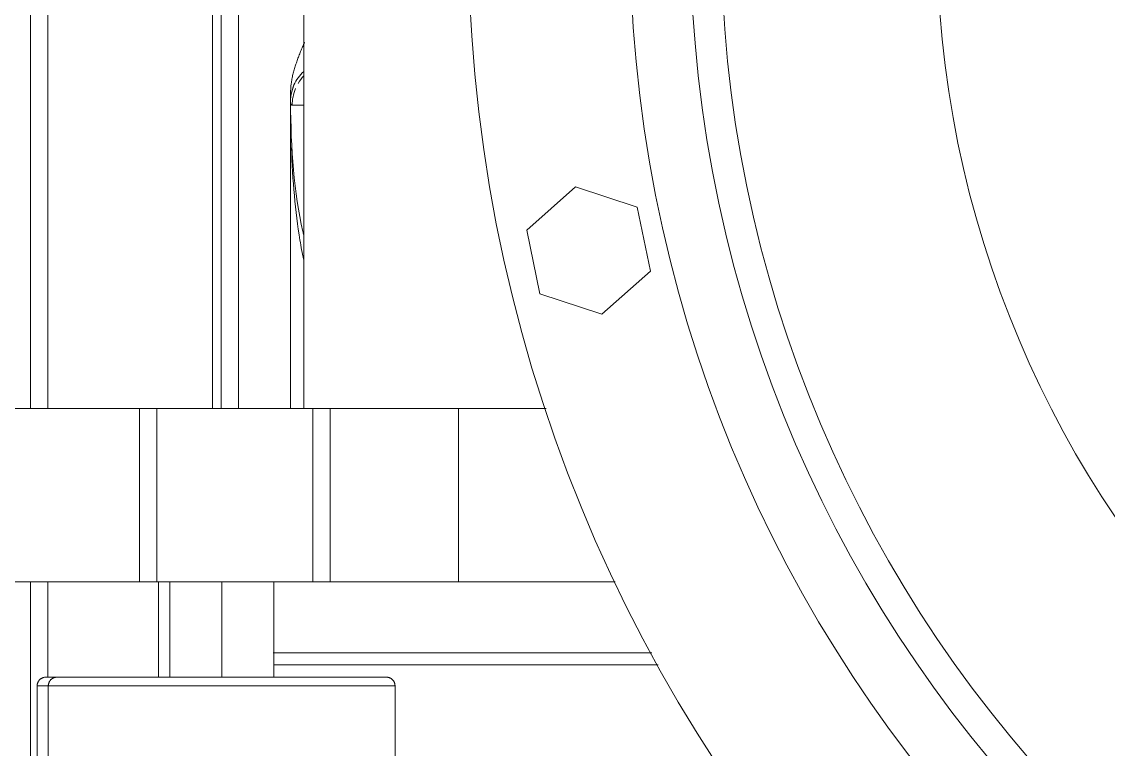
# Model space of a CAD drawing. Extents: x -181672 to 290600, y -29000 to 395522.
# Drawn here: x -167740.6 to -167615.3, y 32676.8 to 32760.7 of the extents above; entities that cross this region are included whole.
import ezdxf

# ---------------------------------------------------------------- set-up
doc = ezdxf.new("R2010")
doc.units = 0
doc.header["$LTSCALE"] = 10
doc.layers.add('XFM7P20PCW$0$G-IMPT', color=252, linetype='Continuous', lineweight=9)
doc.layers.add('XFM7P20PCW$0$M-PIPE--4', color=252, linetype='Continuous', lineweight=9)

# ---------------------------------------------------------------- blocks, each defined once
blk = doc.blocks.new('XFM7P20PCW$0$HTS 150A-3D_dwg-5203735-參考樓層')
at = {"layer": 'XFM7P20PCW$0$G-IMPT'}
for p, q in [((-223.5, 140), (-223.5, -55.03)), ((-204.5, 140), (-204.5, -55.03)), ((-203.5, -55.04), (-203.5, 139)), ((-225.5, 106), (-225.5, -55.01)), ((-201.5, 98.5), (-201.5, -55.03)), ((-193.95, 5.33), (-193.95, -55)), ((-195.5, -55.04), (-195.5, -18.64)), ((-195.46, -18.97), (-195.39, -18.59)), ((-195.39, -18.58), (-195.1, -17.69)), ((-195.08, -17.65), (-195.05, -17.59)), ((-195.5, -19.57), (-195.5, -19.54)), ((-194.02, -20), (-195.31, -20)), ((-168.23, -34.41), (-162.62, -29.42)), ((-162.62, -29.42), (-155.5, -31.78)), ((-155.5, -31.78), (-153.98, -39.14)), ((-166.72, -41.76), (-168.23, -34.41)), ((-153.98, -39.14), (-159.59, -44.12)), ((-159.59, -44.12), (-166.72, -41.76)), ((-212.91, -55), (-249.25, -55)), ((-212.91, -55), (-212.91, -75)), ((-210.91, -55), (-212.91, -55)), ((-212.91, -55), (-212.91, -75)), ((-192.91, -55), (-210.91, -55)), ((-210.91, -55), (-210.91, -75)), ((-190.91, -55), (-192.91, -55)), ((-192.91, -55), (-192.91, -75)), ((-190.91, -75), (-190.91, -55)), ((-176.14, -55), (-190.91, -55)), ((-190.91, -55), (-190.91, -75)), ((-165.99, -55), (-176.14, -55)), ((-176.14, -55), (-176.14, -75)), ((-212.91, -75), (-323, -75)), ((-225.5, -75), (-225.5, -106)), ((-223.5, -75.01), (-223.5, -86.04)), ((-210.91, -75), (-212.91, -75)), ((-192.91, -75), (-210.91, -75)), ((-210.73, -75), (-210.73, -86)), ((-209.44, -75), (-209.44, -86)), ((-203.44, -75), (-203.44, -86)), ((-197.44, -86), (-197.44, -75)), ((-190.91, -75), (-192.91, -75)), ((-176.14, -75), (-190.91, -75)), ((-158.06, -75), (-176.14, -75)), ((-153.8, -83.2), (-197.52, -83.2)), ((-153.08, -84.57), (-197.42, -84.57)), ((-222.48, -86), (-223.73, -86)), ((-184.44, -86), (-222.44, -86)), ((-224.73, -87), (-224.73, -110)), ((-224.73, -87), (-223.5, -87)), ((-223.44, -87), (-223.44, -110)), ((-223.44, -87), (-183.44, -87)), ((-183.44, -110), (-183.44, -87))]:
    blk.add_line(p, q, dxfattribs=at)
at = {"layer": 'XFM7P20PCW$0$G-IMPT', "flags": 128}
for points in [[(-224.73, -87), (-224.73, -86.96), (-224.73, -86.92), (-224.72, -86.88), (-224.72, -86.84), (-224.71, -86.8), (-224.7, -86.76), (-224.69, -86.72), (-224.68, -86.69), (-224.66, -86.65), (-224.65, -86.61), (-224.63, -86.57), (-224.62, -86.54), (-224.6, -86.5), (-224.58, -86.47), (-224.55, -86.44), (-224.53, -86.4), (-224.51, -86.37), (-224.48, -86.34), (-224.45, -86.31), (-224.43, -86.28), (-224.4, -86.26), (-224.37, -86.23), (-224.33, -86.2), (-224.3, -86.18), (-224.27, -86.16), (-224.23, -86.14), (-224.2, -86.12), (-224.16, -86.1), (-224.13, -86.08), (-224.09, -86.07), (-224.05, -86.05), (-224.02, -86.04), (-223.98, -86.03), (-223.94, -86.02), (-223.9, -86.01), (-223.86, -86.01), (-223.82, -86), (-223.78, -86), (-223.74, -86), (-223.73, -86)], [(-222.44, -86), (-222.63, -86), (-222.87, -86), (-223.08, -86), (-223.26, -86), (-223.42, -86), (-223.54, -86), (-223.63, -86), (-223.69, -86), (-223.72, -86), (-223.73, -86)], [(-223.73, -86), (-223.71, -86), (-223.67, -86), (-223.59, -86), (-223.49, -86), (-223.35, -86), (-223.18, -86), (-222.99, -86), (-222.76, -86), (-222.51, -86), (-222.44, -86)], [(-223.44, -87), (-223.44, -86.96), (-223.44, -86.92), (-223.43, -86.88), (-223.43, -86.84), (-223.42, -86.8), (-223.41, -86.76), (-223.4, -86.72), (-223.39, -86.69), (-223.38, -86.65), (-223.36, -86.61), (-223.35, -86.57), (-223.33, -86.54), (-223.31, -86.5), (-223.29, -86.47), (-223.27, -86.44), (-223.24, -86.4), (-223.22, -86.37), (-223.19, -86.34), (-223.17, -86.31), (-223.14, -86.28), (-223.11, -86.26), (-223.08, -86.23), (-223.05, -86.2), (-223.01, -86.18), (-222.98, -86.16), (-222.95, -86.14), (-222.91, -86.12), (-222.88, -86.1), (-222.84, -86.08), (-222.8, -86.07), (-222.77, -86.05), (-222.73, -86.04), (-222.69, -86.03), (-222.65, -86.02), (-222.61, -86.01), (-222.57, -86.01), (-222.53, -86), (-222.49, -86), (-222.45, -86), (-222.44, -86)], [(-184.44, -86), (-184.46, -86), (-184.5, -86), (-184.58, -86), (-184.68, -86), (-184.82, -86), (-184.99, -86), (-185.18, -86), (-185.41, -86), (-185.66, -86), (-185.94, -86), (-186.25, -86), (-186.59, -86), (-186.95, -86), (-187.34, -86), (-187.76, -86), (-188.2, -86), (-188.67, -86), (-189.16, -86), (-189.67, -86), (-190.2, -86), (-190.76, -86), (-191.34, -86), (-191.93, -86), (-192.54, -86), (-193.18, -86), (-193.82, -86), (-194.49, -86), (-195.16, -86), (-195.85, -86), (-196.56, -86), (-197.27, -86), (-197.99, -86), (-198.73, -86), (-199.47, -86), (-200.21, -86), (-200.96, -86), (-201.72, -86), (-202.48, -86), (-203.24, -86), (-204, -86), (-204.76, -86), (-205.51, -86), (-206.27, -86), (-207.01, -86), (-207.76, -86), (-208.49, -86), (-209.22, -86), (-209.94, -86), (-210.65, -86), (-211.35, -86), (-212.03, -86), (-212.7, -86), (-213.36, -86), (-214, -86), (-214.62, -86), (-215.23, -86), (-215.81, -86), (-216.38, -86), (-216.93, -86), (-217.45, -86), (-217.95, -86), (-218.43, -86), (-218.89, -86), (-219.32, -86), (-219.72, -86), (-220.1, -86), (-220.45, -86), (-220.78, -86), (-221.07, -86), (-221.34, -86), (-221.58, -86), (-221.79, -86), (-221.98, -86), (-222.13, -86), (-222.25, -86), (-222.34, -86), (-222.41, -86), (-222.44, -86), (-222.44, -86)], [(-222.44, -86), (-222.43, -86), (-222.38, -86), (-222.3, -86), (-222.2, -86), (-222.06, -86), (-221.9, -86), (-221.7, -86), (-221.48, -86), (-221.22, -86), (-221.1, -86)], [(-185.81, -86), (-185.54, -86), (-185.3, -86), (-185.09, -86), (-184.91, -86), (-184.75, -86), (-184.63, -86), (-184.54, -86), (-184.48, -86), (-184.45, -86), (-184.44, -86)], [(-184.44, -86), (-184.4, -86), (-184.36, -86), (-184.32, -86.01), (-184.28, -86.01), (-184.24, -86.02), (-184.2, -86.03), (-184.16, -86.04), (-184.13, -86.05), (-184.09, -86.06), (-184.05, -86.08), (-184.02, -86.1), (-183.98, -86.11), (-183.94, -86.13), (-183.91, -86.15), (-183.88, -86.17), (-183.84, -86.2), (-183.81, -86.22), (-183.78, -86.25), (-183.75, -86.28), (-183.72, -86.3), (-183.7, -86.33), (-183.67, -86.36), (-183.65, -86.39), (-183.62, -86.43), (-183.6, -86.46), (-183.58, -86.49), (-183.56, -86.53), (-183.54, -86.56), (-183.52, -86.6), (-183.51, -86.64), (-183.5, -86.68), (-183.48, -86.71), (-183.47, -86.75), (-183.46, -86.79), (-183.46, -86.83), (-183.45, -86.87), (-183.45, -86.91), (-183.44, -86.95), (-183.44, -86.99), (-183.44, -87)]]:
    blk.add_lwpolyline(points, dxfattribs=at)
at = {"layer": 'XFM7P20PCW$0$G-IMPT'}
for radius, start, end in [(145.83, 179.9999, 359.9999), (120.96, 179.9999, 359.9999), (149.38, 180.5413, 359.4585), (175, 181.0205, 358.9799), (156.34, 181.141, 358.8596)]:
    blk.add_arc((0, 0), radius, start, end, dxfattribs=at)
for start_param, end_param in [(0.821555, 1.041872), (1.178097, 1.570796)]:
    blk.add_ellipse((-190.33, -20), major_axis=(0, 5), ratio=0.995203, start_param=start_param, end_param=end_param, dxfattribs=at)
for points, knots in [([(-195.5, -18.64), (-195.49, -18.27), (-195.45, -17.71), (-195.34, -16.98), (-195.25, -16.53), (-195.16, -16.17), (-195.06, -15.82), (-194.92, -15.38), (-194.76, -14.94), (-194.64, -14.59), (-194.54, -14.32), (-194.44, -14.06), (-194.3, -13.7), (-194.1, -13.26), (-193.96, -12.91), (-193.89, -12.73)], [0, 0, 0, 0, 0.125, 0.1875, 0.25, 0.28125, 0.3125, 0.375, 0.4375, 0.46875, 0.5, 0.53125, 0.5625, 0.625, 0.6875, 0.6875, 0.6875, 0.6875]), ([(-193.98, -16.1), (-194.46, -16.55), (-195.27, -17.69), (-195.5, -18.93), (-195.5, -19.52)], [0.5220006, 0.5220006, 0.5220006, 0.5220006, 0.75, 1, 1, 1, 1]), ([(-195.5, -19.58), (-195.46, -25.08), (-195.12, -30.23), (-194.01, -34.84), (-193.97, -34.98)], [0, 0, 0, 0, 0.5, 0.5154482, 0.5154482, 0.5154482, 0.5154482]), ([(-194, -37.77), (-194.15, -37.05), (-194.9, -33.03), (-195.26, -28.67), (-195.39, -24.91)], [0.4240848, 0.4240848, 0.4240848, 0.4240848, 0.5, 0.8416415, 0.8416415, 0.8416415, 0.8416415])]:
    blk.add_open_spline(points, degree=3, knots=knots, dxfattribs=at)
for points in [[(-195.49, -21), (-195.49, -20.52), (-195.5, -20.05), (-195.5, -19.57)], [(-195.31, -20), (-195.35, -20.01), (-195.41, -19.98), (-195.47, -19.84), (-195.49, -19.68), (-195.5, -19.58)], [(-195.47, -22.2), (-195.47, -21.88), (-195.48, -21.57), (-195.48, -21.25)]]:
    blk.add_open_spline(points, degree=3, dxfattribs=at)
blk = doc.blocks.new('XFM7P20PCW$0$A$Cb93b1cc9')
at = {"layer": 'XFM7P20PCW$0$G-IMPT'}
blk.add_blockref('XFM7P20PCW$0$HTS 150A-3D_dwg-5203735-參考樓層', (323, 189), dxfattribs=at)
blk = doc.blocks.new('XFM7P20PCW$0$A$Ca4b834ba')
at = {"layer": 'XFM7P20PCW$0$M-PIPE--4', "rotation": 270}
blk.add_blockref('XFM7P20PCW$0$A$Cb93b1cc9', (-1160.8, -766.08), dxfattribs=at)
blk = doc.blocks.new('XFM7P20PCW')
at = {"rotation": 89.99999999999999}
blk.add_blockref('XFM7P20PCW$0$A$Ca4b834ba', (-168603.21011, 33742.90552), dxfattribs=at)

msp = doc.modelspace()

# ---------------------------------------------------------------- block references
msp.add_blockref('XFM7P20PCW', (0, 0))

doc.saveas('drawing.dxf')
